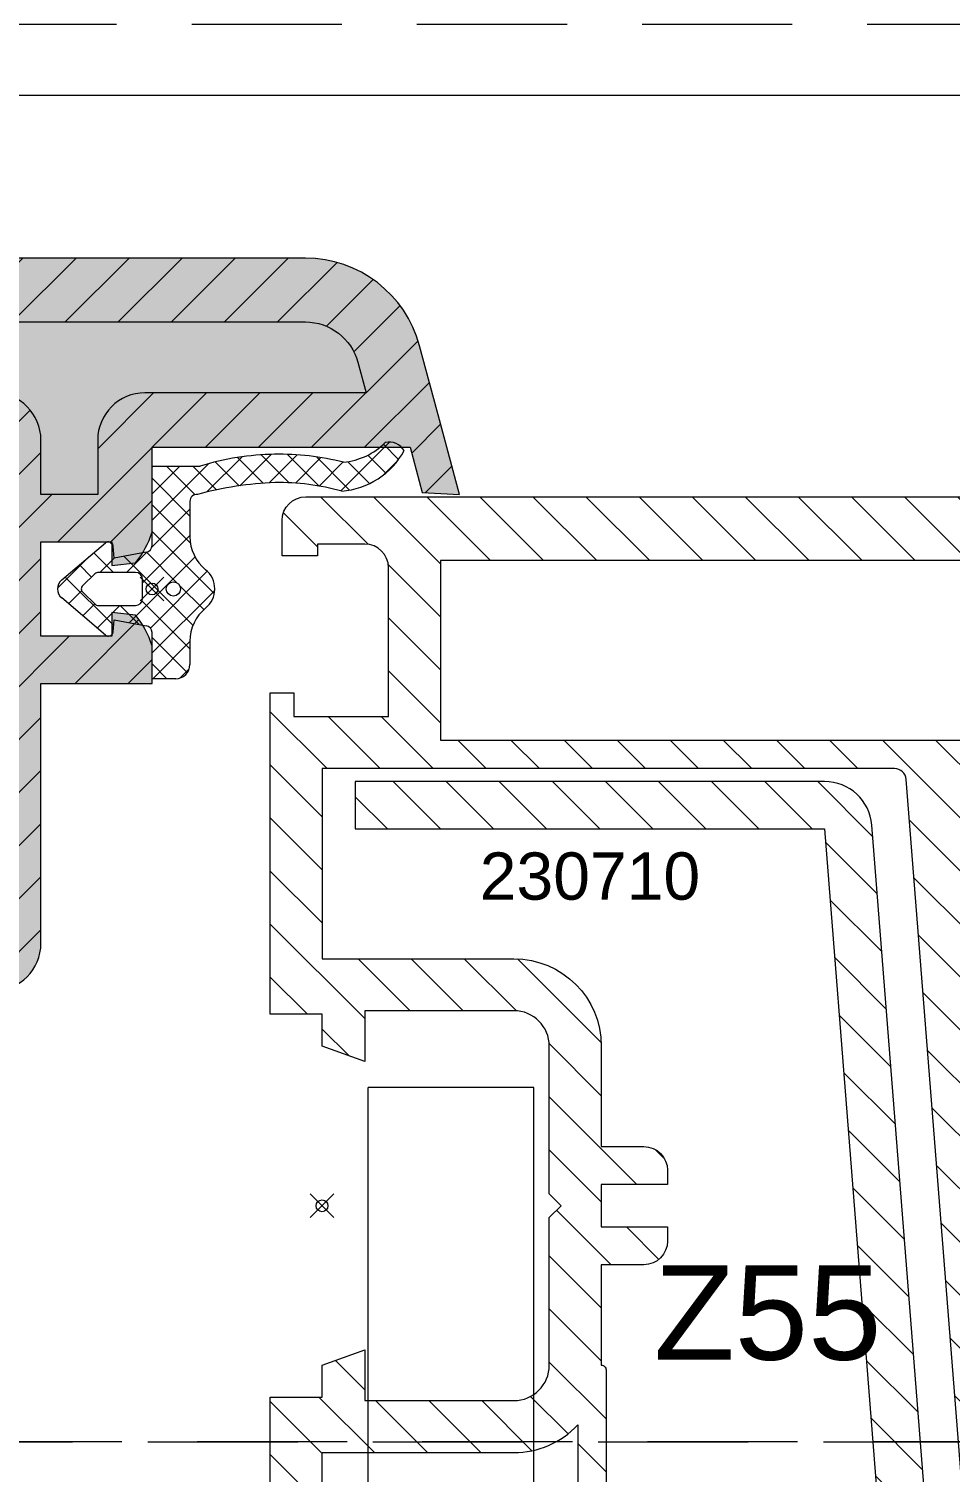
# Model space of a CAD drawing. Header units: millimetres. Extents: x -20000 to 230000, y -17405 to 24510.
# Drawn here: x 44900.3 to 44939.3, y -15413.3 to -15352.3 of the extents above; entities that cross this region are included whole.
import ezdxf

# ---------------------------------------------------------------- set-up
doc = ezdxf.new("R2010")
doc.units = ezdxf.units.MM
doc.header["$PDMODE"] = 35
doc.header["$PDSIZE"] = 0.5
doc.linetypes.add('CACHE', pattern=[9.524999999999999, 6.35, -3.175])
doc.layers.get('0').update_dxf_attribs({"lineweight": 13})
doc.layers.add('0 - Invisible', color=43, linetype='Continuous', lineweight=0, plot=False)
for name, color, linetype, lineweight in [('1 - Acier', 160, 'Continuous', 13), ('1 - Aluminium', 150, 'Continuous', 13), ('1 - INTERROMPU', 253, 'CACHE', 13), ('1 - Joint', 7, 'Continuous', 13), ('1 - PVC', 7, 'Continuous', 13)]:
    doc.layers.add(name, color=color, linetype=linetype, lineweight=lineweight)
doc.layers.add('1 - Cache', color=7, linetype='Continuous', lineweight=0, true_color=0xffffff)
doc.styles.get("Standard").update_dxf_attribs({"font": 'ARIALUNI.TTF'})
pattern_1 = [(45, (0, 0), (-1.122532015133644, 1.122532015133644), [])]
pattern_2 = [(45, (-2912.384163688289, -784.688370395525), (-0.561266007566822, 0.5612660075668221), []), (135, (-2912.384163688289, -784.688370395525), (-0.5612660075668221, -0.561266007566822), [])]

# ---------------------------------------------------------------- blocks, each defined once
blk = doc.blocks.new('Rehau - Battée 28 - 543382')
at = {"layer": '1 - Cache'}
h = blk.add_hatch(color=256, dxfattribs=at)
h.paths.add_polyline_path([(6.999996971513612, 10.09999999997672), (17.91118734452175, 10.09999999997672), (18.42496815229242, 8.182543921459), (20, 8.099999999976719), (19.19615242270811, 11.09999999997672), (18.31350226723589, 14.39409522549249, 0.339454258863322), (13.4838731357886, 18.09999999997672), (-0.983873135788599, 18.09999999997672, 0.3394542588634444), (-5.81350226723589, 14.39409522549249), (-7.500000000000001, 8.099999999976717), (-5.924968152292423, 8.182543921459), (-5.41118734452175, 10.09999999997672), (0, 10.09999999997672), (0, 4), (-3, 4), (-6.464857503480744, 2.286756852001417, 0.2852788825170282), (-7.30000000000291, 0.9421511476975866), (-7.30000000000291, 0.3029437251389027, 0.4142135623730685), (-6.397056274843635, -0.7999999999883585, 0.3811307581008701), (-5.5, 0.2000000000116415), (-2.439414100328577, 1.31396216689609, -0.5205670505521564), (-1.5, 0.6561773323337547), (-1.5, 0), (0, 0), (0, -1.687655866495334), (0, -12.90000000002328), (0.3000000000029104, -12.90000000002328, 0.4142135623730951), (2.30000000000291, -10.90000000002328), (2.30000000000291, 0.09999999997671694), (7.000000000000001, 0.09999999997671694), (6.999980443244567, 1.699975136085413, 0.09279144140636016), (6.30000000000291, 2.994880000012927), (5.30000000000291, 3.099990000016987), (5.30000000000291, 2.099999999976717), (2.300000000002911, 2.099999999976717), (2.300000000002911, 6.099990000016987), (5.30000000000291, 6.099990000016987), (5.30000000000291, 5.099990000016987), (6.30000000000291, 5.205079999985173, 0.09278721223838056), (6.99999697151361, 6.499900966417044)])
h.paths.add_polyline_path([(4.6999969715107, 8.099990000016987), (2.30000000000291, 8.099990000016987), (2.30000000000291, 10.40000000002328, 0.4142135623730951), (0.3000000000029104, 12.40000000002328), (-3.552572785440133, 12.40000000002328), (-3.205502536264248, 13.69528380373958, -0.3394542588633149), (-0.983873135788599, 15.40000000002328), (13.4838731357886, 15.40000000002328, -0.3394542588630667), (15.7055025362497, 13.69528380373958), (16.05257278544013, 12.40000000002328), (6.6999969715107, 12.40000000002328, 0.4142135623730951), (4.6999969715107, 10.40000000002328)], flags=16)
blk.add_hatch(color=256, dxfattribs=at).paths.add_polyline_path([(-0.983873135788599, 15.40000000002328, 0.3394542588633149), (-3.205502536264248, 13.69528380373958), (-3.552572785440133, 12.40000000002328), (0.3000000000029104, 12.40000000002328, -0.4142135623730951), (2.30000000000291, 10.40000000002328), (2.30000000000291, 8.099990000016987), (4.6999969715107, 8.099990000016987), (4.6999969715107, 10.40000000002328, -0.4142135623730951), (6.6999969715107, 12.40000000002328), (16.05257278544013, 12.40000000002328), (15.7055025362497, 13.69528380373958, 0.3394542588630667), (13.4838731357886, 15.40000000002328)])
at = {"layer": '1 - PVC', "linetype": 'ByBlock'}
h = blk.add_hatch(dxfattribs=at)
h.set_pattern_fill('ANSI31', color=256, scale=0.5, style=0)
h.set_pattern_definition(pattern_1)
h.paths.add_polyline_path([(13.4838731357886, 18.09999999997672), (-0.983873135788599, 18.09999999997672, 0.3394542588634444), (-5.81350226723589, 14.39409522549249), (-7.499999999970896, 8.100000000034925), (-5.924968152292422, 8.182543921517208), (-5.411187344507198, 10.10000000003492), (-1.455191522836685e-11, 10.09999999997672), (1.455191522836685e-11, 4), (-2.999999999985448, 3.999999999941792), (-6.464857503480744, 2.286756852001417, 0.5538543580012659), (-6.718720153658069, -0.2435778598301113), (-1.5, 1.655880937061738), (-1.500000000014552, 0), (0, 0), (0, -1.687655866495334), (0, -12.87737199332332, 0.4590339931666811), (2.30000000000291, -10.90000000002328), (2.30000000000291, 0.09999999997671694), (7.000000000014552, 0.09999999997671694), (6.999980443244567, 1.699975136085413, 0.09279144140636016), (6.30000000000291, 2.994880000012927), (5.30000000000291, 3.099990000016987), (5.300000000017462, 2.099999999976717), (2.30000000000291, 2.099999999976717), (2.299999999988358, 6.099990000016987), (5.299999999988358, 6.099990000016987), (5.30000000000291, 5.099990000016987), (6.30000000000291, 5.205079999985173, 0.09278721223838056), (6.99999697151361, 6.499900966417044), (6.999996971528162, 10.10000000003492), (17.91118734452175, 10.09999999997672), (18.42496815229242, 8.182543921517208), (20, 8.100000000034925), (19.19615242270811, 11.09999999997672), (18.31350226723589, 14.39409522549249, 0.339454258863322)])
h.paths.add_polyline_path([(13.4838731357886, 15.40000000002328, -0.3394542588630667), (15.7055025362497, 13.69528380373958), (16.05257278544013, 12.40000000002328), (6.6999969715107, 12.40000000002328, 0.4142135623730951), (4.6999969715107, 10.40000000002328), (4.6999969715107, 8.099990000016987), (2.30000000000291, 8.099990000016987), (2.30000000000291, 10.40000000002328, 0.4142135623730951), (0.3000000000029104, 12.40000000002328), (-3.552572785440134, 12.40000000002328), (-3.205502536264248, 13.69528380373958, -0.3394542588633149), (-0.983873135788599, 15.40000000002328)], flags=16)
at = {"layer": '0 - Invisible'}
blk.add_point((6.999988707379089, 4.099938051251229), dxfattribs=at)
at = {"layer": '1 - PVC', "linetype": 'ByBlock'}
for points in [[(13.4838731357886, 18.09999999997672), (-0.983873135788599, 18.09999999997672, 0.3394542588634445), (-5.81350226723589, 14.39409522549249), (-7.5, 8.099999999976717), (-5.924968152292422, 8.182543921459), (-5.41118734452175, 10.09999999997672), (0, 10.09999999997672), (0, 4), (-3, 4), (-6.464857503480744, 2.286756852001417, 0.2852788825170282), (-7.30000000000291, 0.9421511476975866), (-7.30000000000291, 0.3029437251389027, 0.4142135623730684), (-6.397056274843635, -0.7999999999883585, 0.3811307581008701), (-5.5, 0.2000000000116415), (-2.439414100328577, 1.31396216689609, -0.5205670505521564), (-1.5, 0.6561773323337547), (-1.5, 0), (0, 0), (0, -1.687655866495334), (0, -12.90000000002328), (0.3000000000029104, -12.90000000002328, 0.4142135623730951), (2.30000000000291, -10.90000000002328), (2.30000000000291, 0.09999999997671694), (7, 0.09999999997671694), (6.999980443244567, 1.699975136085413, 0.09279144140636017), (6.30000000000291, 2.994880000012927), (5.30000000000291, 3.099990000016987), (5.30000000000291, 2.099999999976717), (2.30000000000291, 2.099999999976717), (2.30000000000291, 6.099990000016987), (5.30000000000291, 6.099990000016987), (5.30000000000291, 5.099990000016987), (6.30000000000291, 5.205079999985173, 0.09278721223838059), (6.99999697151361, 6.499900966417044), (6.99999697151361, 10.09999999997672), (17.91118734452175, 10.09999999997672), (18.42496815229242, 8.182543921459), (20, 8.099999999976717), (19.19615242270811, 11.09999999997672), (18.31350226723589, 14.39409522549249, 0.339454258863322), (13.4838731357886, 18.09999999997672)], [(15.7055025362497, 13.69528380373958), (16.05257278544013, 12.40000000002328), (6.6999969715107, 12.40000000002328, 0.4142135623730951), (4.6999969715107, 10.40000000002328), (4.6999969715107, 8.099990000016987), (2.30000000000291, 8.099990000016987), (2.30000000000291, 10.40000000002328, 0.4142135623730951), (0.3000000000029104, 12.40000000002328), (-3.552572785440134, 12.40000000002328), (-3.205502536264248, 13.69528380373958, -0.3394542588633149), (-0.983873135788599, 15.40000000002328), (13.4838731357886, 15.40000000002328, -0.3394542588630667), (15.7055025362497, 13.69528380373958)]]:
    blk.add_lwpolyline(points, format="xyb", close=True, dxfattribs=at)
blk = doc.blocks.new('Rehau - Renfort 230710')
at = {"layer": '1 - Acier'}
h = blk.add_hatch(dxfattribs=at)
h.set_pattern_fill('ANSI31', color=256, scale=0.5, style=0)
h.set_pattern_definition(pattern_1)
h.paths.add_polyline_path([(13.32000033283475, -0.957883839131682), (17.53421389520918, -5.172097401504288, 0.198912367379658), (18.94842745758251, -5.757883839131409), (25.07000033283657, -5.757883839131409, -0.4142135623730951), (25.32000033283657, -6.007883839131409, -0.4142135623730951), (25.07000033283657, -6.257883839131409), (17.32000033283657, -6.257883839131409, 0.4142135623730951), (15.32000033283657, -8.25788383913141), (15.32000033283657, -11.54213030334813), (17.32000033283657, -11.54213030334813), (17.32000033283657, -8.25788383913141), (25.07000033283657, -8.25788383913141, 0.4142135623730951), (27.32000033283657, -6.007883839131409, 0.4142135623730951), (25.07000033283657, -3.757883839131409), (18.94842745758251, -3.75788383913141), (14.73421389520809, 0.4563297232411969, 0.198912367379658), (13.32000033283475, 1.042116160868318, 0.0196374777712513), (13.16308214138007, 1.035950828335444), (-15.83691785862175, -1.246398669579321, 0.3913924554629739), (-17.67999966716525, -3.240233337045083), (-17.67999966716525, -23.09155236980678), (-15.67999966716525, -23.09155236980678), (-15.67999966716525, -3.240233337045083)])
blk.add_lwpolyline([(13.16308214138007, 1.035950828335444), (-15.83691785862175, -1.246398669579321, 0.391392455462974), (-17.67999966716525, -3.240233337045083), (-17.67999966716525, -23.09155236980678), (-15.67999966716525, -23.09155236980678), (-15.67999966716525, -3.240233337045083), (13.32000033283475, -0.9578838391316822), (17.53421389520918, -5.172097401504288, 0.198912367379658), (18.94842745758251, -5.757883839131409), (25.07000033283657, -5.757883839131409, -0.414213562373095), (25.32000033283657, -6.007883839131409, -0.414213562373095), (25.07000033283657, -6.257883839131409), (17.32000033283657, -6.257883839131409, 0.414213562373095), (15.32000033283657, -8.25788383913141), (15.32000033283657, -11.54213030334813), (17.32000033283657, -11.54213030334813), (17.32000033283657, -8.25788383913141), (25.07000033283657, -8.25788383913141, 0.414213562373095), (27.32000033283657, -6.007883839131409, 0.414213562373095), (25.07000033283657, -3.757883839131409), (18.94842745758251, -3.757883839131409), (14.73421389520809, 0.4563297232411969, 0.198912367379658), (13.32000033283475, 1.042116160868318, 0.0196374777712513)], format="xyb", close=True, dxfattribs=at)
blk = doc.blocks.new('Rehau - Gamme Performance - Z55')
at = {"layer": '1 - PVC'}
h = blk.add_hatch(dxfattribs=at)
h.set_pattern_fill('ANSI31', color=256, scale=0.5, angle=90, style=0)
h.set_pattern_definition([(225, (0, 0), (-1.122532015133644, 1.122532015133644), [])])
edge = h.paths.add_edge_path(flags=16)
edge.add_line((-65.87251832466427, 51.19881142177838), (-65.47091301459295, 49.70000000000073))
edge.add_line((-65.47091301459295, 49.70000000000073), (-56, 49.70000000000073))
edge.add_line((-56, 49.70000000000073), (-56, 57.29999999999927))
edge.add_line((-56, 57.29999999999927), (-69.57885222706682, 57.29999999999928))
edge.add_line((-69.57885222706682, 57.29999999999928), (-70.677443916029, 53.19999999999892))
edge.add_line((-70.677443916029, 53.19999999999892), (-68.48051805564319, 53.19999999999892))
edge.add_arc((-68.48051805564319, 50.50000000000004), 2.69999999999888, 15.000000000040075, 90, ccw=False)
h.paths.add_polyline_path([(-27.20000000352593, 57.30000000000109), (-27.20000000352593, 49.70000000000073), (-55, 49.70000000000073), (-55, 57.30000000000109)], flags=16)
edge = h.paths.add_edge_path()
edge.add_line((-52.29999999999563, 5.000000000000004), (-54.5, 5.000000000000004))
edge.add_arc((-54.5, 4.500000000000004), 0.5, 90, 180)
edge.add_line((-55, 4.500000000000004), (-55, 1.000000000000004))
edge.add_arc((-54, 1.000000000000003), 1, 180, 270)
edge.add_line((-54, 3.306546357697854e-15), (-2, 1.224646799147351e-16))
edge.add_arc((-2, 2), 2, 270, 360)
edge.add_line((1.224646799147353e-16, 2), (8.572527594031472e-16, 14))
edge.add_line((8.572527594031472e-16, 14), (-3.005255888325336, 14))
edge.add_arc((-3.005255888324402, 13.80000000000172), 0.1999999999982798, 90.00000000026766, 165.00000000006)
edge.add_line((-3.198441053580608, 13.85176380902158), (-3.493185165250906, 12.75176380902121))
edge.add_arc((-3.299999999994521, 12.69999999999905), 0.1999999999990494, 164.9999999994347, 269.9999999996813)
edge.add_line((-3.299999999995634, 12.5), (-2.299999999995634, 12.5))
edge.add_arc((-2.299999999998362, 12.20000000000164), 0.2999999999983629, -5.210836206970271e-10, 89.99999999947892, ccw=False)
edge.add_line((-1.999999999999999, 12.19999999999891), (-1.999999999999999, 9.5))
edge.add_arc((-2.499999999999502, 9.499999999999503), 0.4999999999995028, -90.00000000005701, 5.701394911739044e-11, ccw=False)
edge.add_line((-2.5, 9), (-6.519481944349536, 9))
edge.add_arc((-6.519481944348197, 9.499999999998188), 0.4999999999981881, 194.9999999998352, 269.99999999984664, ccw=False)
edge.add_line((-7.002444857491354, 9.370590477448786), (-7.739777747883635, 12.12235428646818))
edge.add_arc((-7.449999999996928, 12.19999999999979), 0.3000000000002084, 90.0000000000307, 195.0000000001583, ccw=False)
edge.add_line((-7.449999999997089, 12.5), (-6.699999999997089, 12.5))
edge.add_arc((-6.699999999998201, 12.69999999999905), 0.1999999999990489, 270.0000000003186, 375.0000000005654)
edge.add_line((-6.506814834741816, 12.75176380902121), (-6.801558946412114, 13.85176380902158))
edge.add_arc((-6.994744111668309, 13.80000000000173), 0.1999999999982653, 14.99999999993691, 89.99999999973564)
edge.add_line((-6.994744111667386, 14), (-20.00000000352884, 14))
edge.add_line((-20.00000000352884, 14), (-20.00000000352884, 21.89999999999964))
edge.add_line((-20.00000000352884, 21.89999999999964), (-22.20000000352593, 21.89999999999964))
edge.add_line((-22.20000000352593, 21.89999999999964), (-22.20000000352593, 23.24485357832054))
edge.add_line((-22.20000000352593, 23.24485357832054), (-24.00000000352884, 23.89999999999964))
edge.add_line((-24.00000000352884, 23.89999999999964), (-24.00000000352884, 21.75))
edge.add_line((-24.00000000352884, 21.75), (-30.30000000352447, 21.75))
edge.add_arc((-30.30000000352447, 23.25), 1.5, 180, 270, ccw=False)
edge.add_line((-31.80000000352447, 23.25), (-31.80000000352447, 29.5))
edge.add_line((-31.80000000352447, 29.5), (-32.30000000352447, 30))
edge.add_line((-32.30000000352447, 30), (-31.80000000352447, 30.5))
edge.add_line((-31.80000000352447, 30.5), (-31.80000000352447, 36.75))
edge.add_arc((-30.30000000352447, 36.75), 1.5, 90, 180, ccw=False)
edge.add_line((-30.30000000352447, 38.25), (-24.00000000352884, 38.25))
edge.add_line((-24.00000000352884, 38.25), (-24.00000000352884, 36.10000000000036))
edge.add_line((-24.00000000352884, 36.10000000000036), (-22.20000000352593, 36.75514642167946))
edge.add_line((-22.20000000352593, 36.75514642167946), (-22.20000000352593, 38.10000000000036))
edge.add_line((-22.20000000352593, 38.10000000000036), (-20.00000000352884, 38.10000000000036))
edge.add_line((-20.00000000352884, 38.10000000000036), (-20.00000000352884, 51.70000000000073))
edge.add_line((-20.00000000352884, 51.70000000000073), (-21.00000000352884, 51.70000000000073))
edge.add_line((-21.00000000352884, 51.70000000000073), (-21.00000000352884, 50.70000000000073))
edge.add_line((-21.00000000352884, 50.70000000000073), (-25.00000000352884, 50.70000000000073))
edge.add_line((-25.00000000352884, 50.70000000000073), (-25.00000000352884, 57))
edge.add_arc((-24.00000000352884, 57), 1, 90, 180, ccw=False)
edge.add_line((-24.00000000352884, 58), (-22.00000000352884, 58))
edge.add_line((-22.00000000352884, 58), (-22.00000000352884, 57.5))
edge.add_line((-22.00000000352884, 57.5), (-20.50000000352884, 57.5))
edge.add_line((-20.50000000352884, 57.5), (-20.50000000352884, 59))
edge.add_arc((-21.50000000352884, 59), 1, 0, 90)
edge.add_line((-21.50000000352884, 60), (-30.00000000352884, 60))
edge.add_line((-30.00000000352884, 60), (-70.11598111865169, 60.00000000000001))
edge.add_arc((-70.1159811186501, 58.00000000000266), 1.999999999997343, 90.00000000004562, 165.0000000000639)
edge.add_line((-72.04783277122624, 58.51763809020486), (-75, 47.50000000000001))
edge.add_line((-75, 47.50000000000001), (-75, 46.00000000000001))
edge.add_line((-75, 46.00000000000001), (-71.99474411166739, 46.00000000000001))
edge.add_arc((-71.99474411166878, 46.19999999999825), 0.1999999999982407, 270.000000000399, 345.0000000006081)
edge.add_line((-71.80155894641211, 46.14823619098025), (-71.50681483474182, 47.24823619098243))
edge.add_arc((-71.69999999999817, 47.30000000000173), 0.1999999999982765, 345.0000000002252, 449.9999999996906)
edge.add_line((-71.69999999999709, 47.50000000000001), (-72.44999999999709, 47.50000000000001))
edge.add_arc((-72.44999999999695, 47.8000000000002), 0.3000000000001961, 164.9999999998384, 269.9999999999729, ccw=False)
edge.add_line((-72.73977774788364, 47.87764571353183), (-72.00244485749863, 50.62940952255122))
edge.add_arc((-71.5194819443508, 50.49999999999819), 0.5000000000036422, 89.9999999998551, 164.9999999999016, ccw=False)
edge.add_line((-71.51948194434954, 51.00000000000183), (-68.48051805564319, 51.00000000000001))
edge.add_arc((-68.48051805564357, 50.50000000000242), 0.4999999999975842, 14.99999999999801, 89.99999999995612, ccw=False)
edge.add_line((-67.99755514250137, 50.62940952255304), (-67.26022225210909, 47.87764571353183))
edge.add_arc((-67.5499999999955, 47.8), 0.2999999999999861, -90.00000000002439, 15.000000000212992, ccw=False)
edge.add_line((-67.54999999999563, 47.50000000000001), (-68.29999999999563, 47.50000000000001))
edge.add_arc((-68.2999999999979, 47.29999999999871), 0.200000000001296, 89.9999999993527, 194.9999999986473)
edge.add_line((-68.49318516525818, 47.24823619098243), (-68.19844105358061, 46.14823619098025))
edge.add_arc((-68.00525588832438, 46.19999999999768), 0.1999999999976693, 194.9999999992672, 269.9999999997273)
edge.add_line((-68.00525588832534, 46.00000000000001), (-65.5, 46.00000000000001))
edge.add_line((-65.5, 46.00000000000001), (-65.5, 47.50000000000001))
edge.add_line((-65.5, 47.50000000000001), (-50.22787593817338, 47.5))
edge.add_arc((-50.22787593817412, 46.50000000000196), 0.9999999999980389, -4.500000000040188, 89.99999999995771, ccw=False)
edge.add_line((-49.230958604443, 46.42154090427357), (-52, 11.23753400942223))
edge.add_line((-52, 11.23753400942224), (-55, 11.5))
edge.add_line((-55, 11.5), (-55, 9.000000000000004))
edge.add_line((-55, 9.000000000000004), (-51.50847331320983, 9.000000000000004))
edge.add_arc((-51.5084733132132, 14.00000000000103), 5.000000000001023, 270.0000000000385, 295.0000000000382)
edge.add_line((-49.39538200450625, 9.46846106481826), (-48.92550278250565, 9.687569344445368))
edge.add_arc((-48.41836086841914, 8.600000000007077), 1.199999999993857, 74.20892022657262, 115.0000000000137, ccw=False)
edge.add_arc((-48.5, 8.311321888265972), 1.499999999999998, 1.34718902700115e-11, 74.20892022657029, ccw=False)
edge.add_line((-47, 8.311321888266324), (-47, 3.70000000000073))
edge.add_arc((-48, 3.70000000000073), 1, -90, 0, ccw=False)
edge.add_line((-48, 2.700000000000731), (-52.29999999999563, 2.700000000000731))
edge.add_line((-52.29999999999563, 2.700000000000731), (-52.29999999999563, 5.000000000000004))
edge = h.paths.add_edge_path(flags=16)
edge.add_arc((-35.80000000352447, 28.5), 1, 180, 270)
edge.add_line((-35.80000000352447, 27.5), (-34.00000000352884, 27.5))
edge.add_line((-34.00000000352884, 27.5), (-34.00000000352884, 23.25))
edge.add_arc((-34.00000000352702, 23.05000000000109), 0.1999999999989086, 90.0000000005211, 180.0000000005211)
edge.add_line((-34.20000000352593, 23.04999999999928), (-34.20000000352593, 2.699999999998912))
edge.add_line((-34.20000000352593, 2.699999999998911), (-44.79999999999563, 2.699999999998911))
edge.add_line((-44.79999999999563, 2.699999999998911), (-44.79999999999563, 4.199999999998911))
edge.add_line((-44.79999999999563, 4.199999999998911), (-44.79999999999563, 5.800000000001094))
edge.add_line((-44.79999999999563, 5.800000000001094), (-44.79999999999563, 8.311321888266324))
edge.add_arc((-48.49999999999427, 8.311321888267054), 3.699999999998631, 359.9999999999887, 434.2089202265474)
edge.add_arc((-48.41836086841614, 8.599999999998895), 3.400000000002142, 74.20892022654432, 113.1443181339283)
edge.add_line((-49.75472569586418, 11.72636035158576), (-49.17440767002699, 19.10000000000037))
edge.add_line((-49.17440767002699, 19.10000000000037), (-46.89684091042, 48.03922954786503))
edge.add_arc((-46.39838224355474, 48.00000000000131), 0.4999999999986852, 90.00000000000807, 175.5000000000115, ccw=False)
edge.add_line((-46.39838224355481, 48.5), (-31.90000000353029, 48.5))
edge.add_line((-31.90000000353029, 48.5), (-22.20000000352593, 48.5))
edge.add_line((-22.20000000352593, 48.5), (-22.20000000352593, 40.44999999999891))
edge.add_line((-22.20000000352593, 40.44999999999891), (-30.30000000352447, 40.44999999999891))
edge.add_arc((-30.30000000352732, 36.74999999999739), 3.700000000001523, 89.99999999995588, 179.9999999999595)
edge.add_line((-34.00000000352884, 36.75), (-34.00000000352884, 32.5))
edge.add_line((-34.00000000352884, 32.5), (-35.80000000352447, 32.5))
edge.add_arc((-35.80000000352447, 31.5), 1, 90, 179.9999999999998)
edge.add_line((-36.80000000352447, 31.5), (-36.80000000352447, 30.89999999999964))
edge.add_line((-36.80000000352447, 30.89999999999964), (-34.00000000352884, 30.89999999999964))
edge.add_line((-34.00000000352884, 30.89999999999964), (-34.00000000352884, 29.10000000000037))
edge.add_line((-34.00000000352884, 29.10000000000037), (-36.80000000352447, 29.10000000000037))
edge.add_line((-36.80000000352447, 29.10000000000037), (-36.80000000352447, 28.5))
edge = h.paths.add_edge_path(flags=16)
edge.add_line((-22.20000000352593, 2.69999999999891), (-22.20000000352593, 19.54999999999927))
edge.add_line((-22.20000000352593, 19.54999999999927), (-30.30000000352447, 19.54999999999928))
edge.add_arc((-30.30000000352655, 23.2500000000047), 3.700000000005421, 223.1362588713335, 270.0000000000321, ccw=False)
edge.add_line((-33.00000000352884, 20.72017787186451), (-33.00000000352884, 2.699999999998912))
edge.add_line((-33.00000000352884, 2.699999999998911), (-22.20000000352593, 2.69999999999891))
h.paths.add_polyline_path([(-13, 11.79999999999927), (-13, 2.699999999998909), (-21.20000000352593, 2.69999999999891), (-21.20000000352593, 11.79999999999927)], flags=16)
edge = h.paths.add_edge_path(flags=16)
edge.add_arc((-6.519481944347775, 9.499999999998549), 2.699999999999276, 194.9999999999267, 269.99999999996265, ccw=False)
edge.add_line((-9.127481675328454, 8.801188578225265), (-9.931010774045717, 11.79999999999927))
edge.add_line((-9.931010774045717, 11.79999999999927), (-12, 11.79999999999927))
edge.add_line((-12, 11.79999999999927), (-12, 2.699999999998909))
edge.add_line((-12, 2.699999999998909), (-2.69999999999709, 2.699999999998909))
edge.add_line((-2.69999999999709, 2.699999999998909), (-2.699999999997089, 6.799999999999272))
edge.add_line((-2.699999999997089, 6.799999999999272), (-6.519481944349536, 6.799999999999272))
at = {"layer": '0 - Invisible'}
for p in [(-69.98342188930837, 46.00000000000001), (-22.19000000000232, 29.99500000000262), (-7.999999999999999, 17), (-51.78258921149632, 14), (-4.994999999995342, 13.99999989999924), (-55, 3.367778697655221e-15), (0, 0)]:
    blk.add_point(p, dxfattribs=at)
at = {"layer": '1 - PVC', "linetype": 'ByBlock', "flags": 128}
for points in [[(-52.29999999999563, 5.000000000000004), (-54.5, 5.000000000000004, 0.414213562373095), (-55, 4.500000000000004), (-55, 1.000000000000003, 0.414213562373095), (-54, 3.306546357697854e-15), (-2, 1.224646799147353e-16, 0.414213562373095), (1.224646799147353e-16, 2), (8.572527594031472e-16, 14), (-3.005255888325336, 14, 0.339454258862365), (-3.198441053580608, 13.85176380902158), (-3.493185165250906, 12.75176380902121, 0.4931454260326414), (-3.299999999995634, 12.5), (-2.299999999995634, 12.5, -0.414213562373095), (-1.999999999999999, 12.19999999999891), (-1.999999999999999, 9.5, -0.4142135623736777), (-2.5, 9), (-6.519481944349535, 9, -0.3394542588634316), (-7.002444857491354, 9.370590477448786), (-7.739777747883635, 12.12235428646818, -0.4931454260319969), (-7.449999999997089, 12.5), (-6.699999999997089, 12.5, 0.4931454260326414), (-6.506814834741816, 12.75176380902121), (-6.801558946412114, 13.85176380902158, 0.3394542588623977), (-6.994744111667386, 14), (-20.00000000352884, 14), (-20.00000000352884, 21.89999999999964), (-22.20000000352593, 21.89999999999964), (-22.20000000352593, 23.24485357832054), (-24.00000000352884, 23.89999999999964), (-24.00000000352884, 21.75), (-30.30000000352447, 21.75, -0.414213562373095), (-31.80000000352447, 23.25), (-31.80000000352447, 29.5), (-32.30000000352447, 30), (-31.80000000352447, 30.5), (-31.80000000352447, 36.75, -0.414213562373095), (-30.30000000352447, 38.25), (-24.00000000352884, 38.25), (-24.00000000352884, 36.10000000000036), (-22.20000000352593, 36.75514642167946), (-22.20000000352593, 38.10000000000036), (-20.00000000352884, 38.10000000000036), (-20.00000000352884, 51.70000000000073), (-21.00000000352884, 51.70000000000073), (-21.00000000352884, 50.70000000000073), (-25.00000000352884, 50.70000000000073), (-25.00000000352884, 57, -0.414213562373095), (-24.00000000352884, 58), (-22.00000000352884, 58), (-22.00000000352884, 57.5), (-20.50000000352884, 57.5), (-20.50000000352884, 59, 0.414213562373095), (-21.50000000352884, 60), (-30.00000000352884, 60), (-70.11598111865169, 60.00000000000001, 0.3394542588634644), (-72.04783277122624, 58.51763809020486), (-75, 47.50000000000001), (-75, 46.00000000000001), (-71.99474411166739, 46.00000000000001, 0.3394542588644011), (-71.80155894641211, 46.14823619098025), (-71.50681483474182, 47.24823619098243, 0.493145426028392), (-71.69999999999709, 47.50000000000001), (-72.44999999999709, 47.50000000000001, -0.4931454260320239), (-72.73977774788364, 47.87764571353183), (-72.00244485749863, 50.62940952255122, -0.3394542588636037), (-71.51948194434954, 51.00000000000183), (-68.48051805564319, 51.00000000000001, -0.3394542588631731), (-67.99755514250137, 50.62940952255304), (-67.26022225210909, 47.87764571353183, -0.4931454260325909), (-67.54999999999563, 47.50000000000001), (-68.29999999999563, 47.50000000000001, 0.4931454260274696), (-68.49318516525818, 47.24823619098243), (-68.19844105358061, 46.14823619098025, 0.3394542588656097), (-68.00525588832534, 46.00000000000001), (-65.5, 46.00000000000001), (-65.5, 47.50000000000001), (-50.22787593817338, 47.5, -0.437408972678621), (-49.230958604443, 46.42154090427357), (-52, 11.23753400942224), (-55, 11.5), (-55, 9.000000000000004), (-51.50847331320983, 9.000000000000004, 0.10951781168324), (-49.39538200450625, 9.46846106481826), (-48.92550278250565, 9.687569344445368, -0.1798882176655075), (-48.0918043421043, 9.754712446941998, -0.3356092712833857), (-47, 8.311321888266324), (-47, 3.70000000000073, -0.414213562373095), (-48, 2.700000000000731), (-52.29999999999563, 2.700000000000731)], [(-65.87251832466427, 51.19881142177838), (-65.47091301459295, 49.70000000000073), (-56, 49.70000000000073), (-56, 57.29999999999927), (-69.57885222706682, 57.29999999999928), (-70.677443916029, 53.19999999999892), (-68.48051805564319, 53.19999999999892, -0.3394542588631813)], [(-36.80000000352447, 28.5, 0.414213562373095), (-35.80000000352447, 27.5), (-34.00000000352884, 27.5), (-34.00000000352884, 23.25, 0.414213562373095), (-34.20000000352593, 23.04999999999928), (-34.20000000352593, 2.699999999998911), (-44.79999999999563, 2.699999999998911), (-44.79999999999563, 4.199999999998911), (-44.79999999999563, 5.800000000001094), (-44.79999999999563, 8.311321888266324, 0.335609271283394), (-47.49311737718381, 11.87168526633286, 0.1715412382788157), (-49.75472569586418, 11.72636035158576), (-49.17440767002699, 19.10000000000037), (-46.89684091042, 48.03922954786503, -0.3913924554631052), (-46.39838224355481, 48.5), (-31.90000000353029, 48.5), (-22.20000000352593, 48.5), (-22.20000000352593, 40.44999999999891), (-30.30000000352447, 40.44999999999891, 0.4142135623731134), (-34.00000000352884, 36.75), (-34.00000000352884, 32.5), (-35.80000000352447, 32.5, 0.414213562373095), (-36.80000000352447, 31.5), (-36.80000000352447, 30.89999999999964), (-34.00000000352884, 30.89999999999964), (-34.00000000352884, 29.10000000000037), (-36.80000000352447, 29.10000000000037)], [(-22.20000000352593, 2.69999999999891), (-22.20000000352593, 19.54999999999927), (-30.30000000352447, 19.54999999999928, -0.2073801119521994), (-33.00000000352884, 20.72017787186451), (-33.00000000352884, 2.699999999998911)], [(-6.519481944349536, 6.799999999999272, -0.3394542588635505), (-9.127481675328454, 8.801188578225265), (-9.931010774045717, 11.79999999999927), (-12, 11.79999999999927), (-12, 2.699999999998909), (-2.69999999999709, 2.699999999998909), (-2.699999999997089, 6.799999999999272)]]:
    blk.add_lwpolyline(points, format="xyb", close=True, dxfattribs=at)
at = {"layer": '1 - PVC', "linetype": 'ByBlock'}
for points in [[(-27.20000000352593, 57.30000000000109), (-27.20000000352593, 49.70000000000073), (-55, 49.70000000000073), (-55, 57.30000000000109)], [(-13, 11.79999999999927), (-13, 2.699999999998909), (-21.20000000352593, 2.69999999999891), (-21.20000000352593, 11.79999999999927)]]:
    blk.add_lwpolyline(points, close=True, dxfattribs=at)
blk = doc.blocks.new('*U422')
at = {"layer": '1 - Joint', "linetype": 'ByBlock'}
h = blk.add_hatch(dxfattribs=at)
h.set_pattern_fill('ANSI37', color=256, scale=0.25, style=0)
h.set_pattern_definition([(45, (-96150.98526956089, -314547.1651336744), (-0.561266007566822, 0.5612660075668221), []), (135, (-96150.98526956089, -314547.1651336744), (-0.5612660075668221, -0.561266007566822), [])])
h.paths.add_polyline_path([(9.864670219598338, 6.19999949238445, -0.3256703957113563), (10.66618607428973, 5.854386894849085, -0.2500906549689982), (8.021915523742791, 4.140761541495522, 0.07146797946786318), (5.200649485967006, 4.5011584836775, 0.05561188002946719), (1.927212483118637, 4.005330067479008, 0.4410752510416813), (1.600000000005821, 3.706566815499173), (1.600000000005821, 2.21222716977536, 0.2255299959833988), (2.26325154476217, 0.8165900573385443, -0.4752122245170063), (2.263304322899785, -0.811622588427781, 0.2254371497553073), (1.60014332922583, -2.206666546988345), (1.600000000005821, -3.200000000009823, -0.4142135623730414), (1, -3.800000000044747), (0, -3.800000000044747), (0, -1.848977886196735, 0.3609113025723992), (-0.2447134394897148, -1.554116230106956), (-1.600000000005821, -1.300000000044747), (-1.645269359651138, -1.817431148547257, -0.3888787318523856), (-1.844508299269364, -1.999999999998181, -0.1778946091077142), (-1.973994918866083, -1.952424457876987), (-3.823716548999073, -0.3810611445787799, -0.2201005452997868), (-4, 1.818989403545856e-12, -0.2201005452998313), (-3.823716548999073, 0.3810611445824179), (-1.973994918866083, 1.952424457822417, -0.1778946091082204), (-1.844508299269364, 2.000000000001819, -0.3888787318517981), (-1.645269359651138, 1.817431148550895), (-1.600000000005821, 1.299999999990177), (-0.2447134394897148, 1.554116230052387, 0.3609113025724756), (0, 1.848977886142166), (0, 5.199999999955253), (2.040259424858959, 5.199999999955253, -0.07137342694700492), (5.181884069315856, 5.701011749335521, -0.06564192843688603), (8.09053054456308, 5.363687066479542, 0.1737301061154628)])
h.paths.add_polyline_path([(-0.3999999999941792, 0.3999999999668944), (-0.3999999999941792, -0.4000000000214641, -0.4142135623729286), (-0.6999999999970896, -0.7000000000098225), (-2.272020485572284, -0.7000000000098225, -0.1935985715790279), (-2.410517976939445, -0.6442859829967347), (-2.933980585279642, -0.1418237438756478, -0.4262542165152307), (-2.933980585279642, 0.1467482220632519), (-2.415648273366969, 0.644285982942165, -0.1935985715794299), (-2.277150781999808, 0.6999999999552529), (-0.6999999999970896, 0.6999999999552529, -0.4142135623726233)], flags=16)
h.paths.add_polyline_path([(1.19999999999709, 1.818989403545856e-12, -1), (0.6000000000058208, 1.818989403545856e-12, -1)], flags=16)
at = {"layer": '0 - Invisible'}
blk.add_point((0, 0), dxfattribs=at)
at = {"layer": '1 - Joint', "linetype": 'ByBlock'}
for p, q in [((0, 1.848977886142166), (0, 5.199999999955253)), ((0, 5.199999999955253), (2.040259424858959, 5.199999999955253)), ((1.600000000005821, 3.706566815499173), (1.600000000005821, 2.21222716977536)), ((-3.823716548999073, 0.3810611445824179), (-1.973994918866083, 1.952424457822417)), ((-1.600000000005821, 1.299999999990177), (-1.645269359651138, 1.817431148550895)), ((-0.2447134394897148, 1.554116230052387), (-1.600000000005821, 1.299999999990177)), ((-2.415648273366969, 0.644285982942165), (-2.933980585279642, 0.1467482220632519)), ((-0.6999999999970896, 0.6999999999552529), (-2.277150781999808, 0.6999999999552529)), ((-0.3999999999941792, -0.4000000000214641), (-0.3999999999941792, 0.3999999999668944)), ((-1.973994918866083, -1.952424457876987), (-3.823716548999073, -0.3810611445787799)), ((-2.933980585279642, -0.1418237438756478), (-2.410517976939445, -0.6442859829967347)), ((-2.272020485572284, -0.7000000000098225), (-0.6999999999970896, -0.7000000000098225)), ((-1.645269359651138, -1.817431148547257), (-1.600000000005821, -1.300000000044747)), ((-1.600000000005821, -1.300000000044747), (-0.2447134394897148, -1.554116230106956)), ((0, -3.800000000044747), (0, -1.848977886196735)), ((1.600143254268914, -2.207186002980961), (1.600000000005821, -3.200000000009823)), ((1, -3.800000000044747), (0, -3.800000000044747))]:
    blk.add_line(p, q, dxfattribs=at)
blk.add_circle((0.8999999999941792, 1.818989403545856e-12), 0.3000000000000007, dxfattribs=at)
for centre, radius, start, end in [((7.810458518841187, 8.25779918040098), 2.907632244204904, 275.527474639495, 314.9500200180419), ((10.02825851739908, 5.477169208113992), 0.7411104850149738, 30.5965650506402, 102.7521492599886), ((5.357027958059916, -5.497618730236354), 11.19999999999998, 90.89601916696934, 107.2259122071849), ((5.357027958059916, -5.497618730236354), 11.19999999999999, 75.87354918436644, 90.89601916696934), ((7.73818703678262, 7.475559412736402), 3.346846081978068, 274.863079924569, 331.0276078170479), ((5.786005551548442, -10.41679252253198), 14.92943079779643, 92.24704019105694, 104.9792295300815), ((5.357027958059916, -5.497618730236354), 9.999999999999988, 74.5445662613423, 90.89601916696934), ((1.899999999994179, 3.706566815499173), 0.29999999999996, 84.79564494983933, 180), ((-1.844508299269364, 1.799999999990177), 0.20000000000001, 90, 130.3483468756079), ((-1.844508299269364, 1.799999999990177), 0.2000000000000054, 4.999999999873086, 90), ((-0.3000000000029104, 1.848977886142166), 0.2999999999999831, 280.6196552761807, 0), ((3.399999999994179, 2.21222716977536), 1.799999999999996, 180, 230.8371340491505), ((-2.277150781999808, 0.500000000001819), 0.1999999999999922, 90, 133.8273366089583), ((-0.6999999999970896, 0.3999999999668944), 0.2999999999999687, 0, 90), ((1.600143254268914, 0.002462239122905885), 1.050007956801497, 309.1665804091852, 50.83713404915049), ((-3.5, 1.818989403545856e-12), 0.4999999999999771, 130.3483468756079, 180), ((-3.5, 1.818989403545856e-12), 0.4999999999999716, 180, 229.6516531243922), ((-2.795483093897928, 0.002462239122905885), 0.2000000000000781, 133.8273366089583, 226.1726633910418), ((-0.6999999999970896, -0.4000000000214641), 0.3000000000000398, 270, 0), ((-2.272020485572284, -0.499999999998181), 0.2000000000000397, 226.1726633910418, 270), ((3.400143254271825, -2.207186002980961), 1.799999999999958, 129.1665804091852, 180), ((-1.844508299269364, -1.800000000044747), 0.20000000000001, 270, 355.0000000001269), ((-0.3000000000029104, -1.848977886196735), 0.2999999999999972, 0, 79.38034472381926), ((-1.844508299269364, -1.800000000044747), 0.2000000000000066, 229.6516531243922, 270), ((1, -3.200000000009823), 0.6000000000000192, 270, 0)]:
    blk.add_arc(centre, radius, start, end, dxfattribs=at)
blk = doc.blocks.new('*U316')
at = {"layer": '1 - Aluminium'}
blk.add_line((15.11598111861713, 60), (411.884018881383, 60.0000000000001), dxfattribs=at)
for name, p in [('Rehau - Battée 28 - 543382', (213.9999999982319, 34.99999999999909)), ('*U422', (220.999988705611, 39.09993805125032))]:
    blk.add_blockref(name, p)
at = {"xscale": -1}
blk.add_blockref('Rehau - Gamme Performance - Z55', (205.9999999982319, -17.00000000000091), dxfattribs=at)
at = {"rotation": 270}
blk.add_blockref('Rehau - Renfort 230710', (252.684999850615, 13.27000033283457), dxfattribs=at)
for s, insert, char_height, attachment_point in [('230710', (239.5191069971843, 27.9499999999997), 2, 2), ('Z55', (247.0397532851566, 8.44999999999618), 4, 5)]:
    blk.add_mtext(s, dxfattribs=dict(insert=insert, char_height=char_height, attachment_point=attachment_point))
blk = doc.blocks.new('Rehau - Doucine 16.5x18')
at = {"layer": '1 - Joint', "linetype": 'ByBlock'}
h = blk.add_hatch(dxfattribs=at)
h.set_pattern_fill('ANSI37', color=256, scale=0.25, style=0)
h.set_pattern_definition(pattern_2)
h.paths.add_polyline_path([(-8.50000000000091, 15.5), (-8.50000000000091, 18), (-12.97440279778539, 19.47977011835519, 0.08001909372935286), (-13.10000000000036, 19.5, 0.4142135623730951), (-13.50000000000091, 19.09999999999991, 0.2487699381560555), (-13.32437368451883, 18.76885584755973)])
h = blk.add_hatch(dxfattribs=at)
h.set_pattern_fill('ANSI37', color=256, scale=0.25, style=0)
h.set_pattern_definition(pattern_2)
h.paths.add_polyline_path([(-8.50000000000091, 9.5), (-8.50000000000091, 11), (-12.01064041157342, 13.85695043761029, 0.6317989102153458), (-12.50000000000045, 13.62426406871191, 0.1989123673792611), (-12.41213203435655, 13.41213203435609)])
at = {"layer": '1 - PVC', "linetype": 'ByBlock'}
h = blk.add_hatch(dxfattribs=at)
h.set_pattern_fill('ANSI31', color=256, scale=0.5, style=0)
h.set_pattern_definition([(45, (-2912.384163688289, -784.688370395525), (-1.122532015133644, 1.122532015133644), [])])
h.paths.add_polyline_path([(-3.000000000000455, 7, -0.4142135623732283), (-2.5, 6.5), (-2.499999999999545, 0), (0, 0), (-4.547473508864641e-13, -1.500000000000114), (0.6561773323446687, -1.5, -0.5205670505521569), (1.313962166894271, -2.439414100327667), (0.1999999999989086, -5.5, 0.3811307581006518), (-0.6000000000003638, -6.397056274847273, 0.4142135623735745), (0.3029437251507261, -7.300000000000068), (0.9421511476994056, -7.300000000000068, 0.2852788825171162), (2.286756852013241, -6.464857503474832), (3.999999999999091, -2.999999999999773), (3.999999999999091, 0.3499546541038399), (8, 1.13686837721616e-13), (7.999999999999545, 5, 0.3799006046681088), (3.591390912251427, 9.964902495408069, -0.2727363566404614), (-2.87014754928623, 14.88797941848509, 0.3048489699458664), (-7.5, 18), (-8.50000000000091, 18), (-8.50000000000091, 15.5), (-8.50000000000091, 11), (-8.50000000000091, 9.5), (-8.50000000000091, 9, 0.4142135623729952), (-6.499999999999545, 7)])
h.paths.add_polyline_path([(-6.700000000000273, 8.800000000000068), (-6.700000000000273, 16.09838667696624, -0.2370242116949347), (-4.536894431543715, 14.20830682783026, 0.1067883269849329), (-2.200000000000273, 10.79224976384876), (-2.200000000000273, 8.800000000000182)], flags=16)
h.paths.add_polyline_path([(-0.7000000000002728, 9.625789604116108, 0.1117876743847759), (3.378490183840768, 8.177537597061132, -0.3799006046680456), (6.199999999999818, 5), (6.199999999999818, 1.800000000000182), (-0.7000000000002728, 1.800000000000296), (-0.7000000000007276, 4, 1), (-0.7000000000007276, 4.999999999999545)], flags=16)
at = {"layer": '1 - Joint', "linetype": 'ByBlock'}
for points in [[(-8.50000000000091, 18), (-12.97440279778539, 19.47977011835519, 0.08001909372935286), (-13.10000000000036, 19.5, 0.414213562373095), (-13.50000000000091, 19.09999999999991, 0.2487699381560556), (-13.32437368451883, 18.76885584755973), (-8.50000000000091, 15.5)], [(-8.50000000000091, 11), (-12.01064041157315, 13.85695043761007, 0.1724541519307298), (-12.20000000000027, 13.92426406871164, 0.414213562373095), (-12.50000000000045, 13.62426406871191, 0.1989123673792611), (-12.41213203435655, 13.41213203435609), (-8.50000000000091, 9.5)]]:
    blk.add_lwpolyline(points, format="xyb", dxfattribs=at)
at = {"layer": '1 - PVC', "linetype": 'ByBlock'}
for points in [[(0.3029437251516356, -7.29999999999859, -0.414213562373095), (-0.6000000000003638, -6.397056274847273, -0.3811307581005232), (0.1999999999989086, -5.5), (1.313962166894271, -2.439414100327667, 0.5205670505517884), (0.6561773323446687, -1.5), (0, -1.5), (0, 0), (-2.5, 0), (-2.500000000000455, 6.5, 0.414213562373095), (-3.000000000000455, 7), (-6.499999999999545, 6.999999999998863, -0.414213562373095), (-8.50000000000091, 9), (-8.50000000000091, 9.5), (-8.50000000000091, 11), (-8.50000000000091, 15.5), (-8.50000000000091, 18), (-7.5, 18.00000000000034, -0.3048489699458998), (-2.87014754928623, 14.88797941848509, 0.2727363566404615), (3.591390912251882, 9.964902495407728, -0.3799006046680661), (7.999999999999545, 5), (7.999999999999545, 0), (3.999999999999091, 0.3499546541038399), (3.999999999999091, -3), (2.286756852014605, -6.464857503475287, -0.2852788825170653), (0.9421511476994056, -7.300000000000068)], [(-2.200000000001637, 10.79224976385001, -0.106788326984897), (-4.536894431543715, 14.20830682783026, 0.2370242116948932), (-6.700000000000273, 16.09838667696624), (-6.700000000000273, 8.800000000000182), (-2.200000000000273, 8.800000000000182)], [(3.378490183841222, 8.17753759706136, -0.3799006046680661), (6.199999999999818, 5), (6.199999999999818, 1.800000000000182), (-0.7000000000007276, 1.800000000000182), (-0.7000000000007276, 4, 0.9999999999999999), (-0.7000000000007276, 4.999999999999545), (-0.6999999999998181, 9.62578960411588, 0.1117876743847635)]]:
    blk.add_lwpolyline(points, format="xyb", close=True, dxfattribs=at)
blk = doc.blocks.new('*U319')
blk.add_blockref('Rehau - Doucine 16.5x18', (0, 0))
blk = doc.blocks.new('*U146')
at = {"layer": '1 - Acier', "linetype": 'ByBlock'}
for p, q in [((23.13999999998487, 18.00119411057676), (16.13999999998487, 18.00119411057676)), ((16.13999999998487, -12.14781780357589), (16.13999999998487, 18.00119411057676)), ((23.13999999998487, -12.14781780357589), (23.13999999998487, 18.00119411057676))]:
    blk.add_line(p, q, dxfattribs=at)

msp = doc.modelspace()

# ---------------------------------------------------------------- linework, layer by layer
at = {"layer": '1 - INTERROMPU'}
msp.add_line((44610.0398883314, -15412.07159325538), (45389.99991592819, -15412.07159325538), dxfattribs=at)
msp.add_lwpolyline([(44610.00004813601, -15312.07159325539), (44649.99995186399, -15312.07159325538), (44649.99990372798, -15352.07159325537), (45349.99995022219, -15352.07159325537), (45350.00000000001, -15312.07159325538), (45389.99999999999, -15312.07159325538), (45389.99981965616, -15412.07159325538), (44610, -15412.07159325538)], close=True, dxfattribs=at)

# ---------------------------------------------------------------- block references
for name, p in [('*U316', (44684.49995186399, -15415.07159325538)), ('*U146', (44898.49995186222, -15415.07159325538))]:
    msp.add_blockref(name, p)
at = {"rotation": 270}
msp.add_blockref('*U319', (44945.49995186222, -15423.07159325538), dxfattribs=at)

doc.saveas('drawing.dxf')
